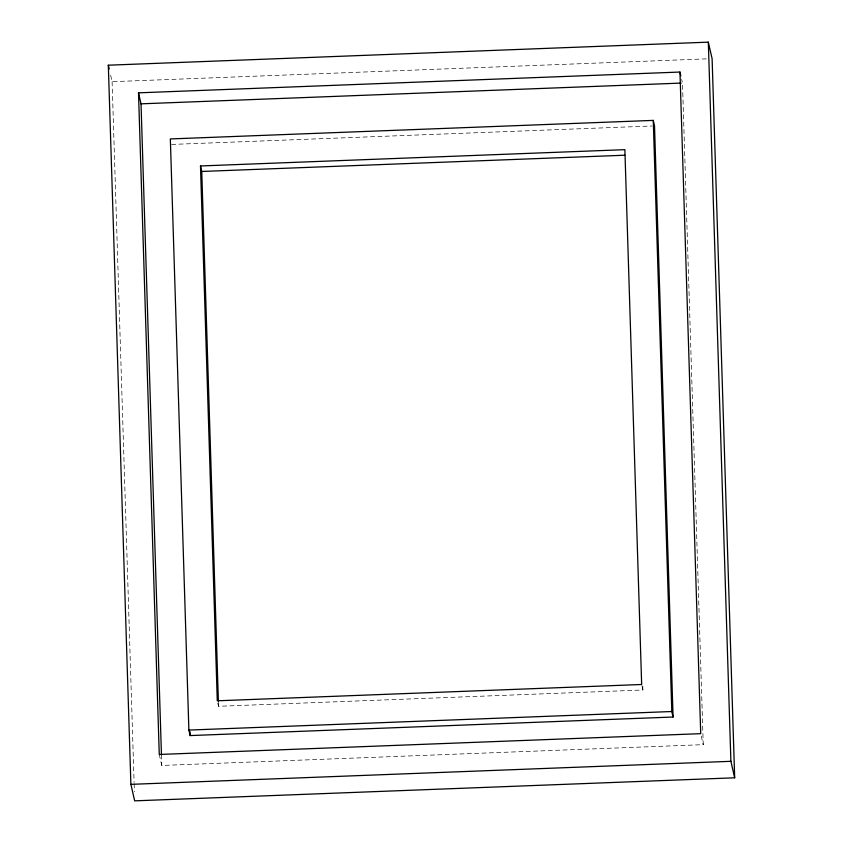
<?xml version="1.0" encoding="UTF-8"?>
<svg xmlns="http://www.w3.org/2000/svg" width="843" height="843" viewBox="0 0 843 843"><rect width="100%" height="100%" fill="white"/><g stroke="black" fill="none" stroke-linecap="round" stroke-linejoin="round"><path stroke-width="0.63" stroke-dasharray="4.21 3.16" d="M110.654 75.343L112.108 81.687L706.845 58.852M171.593 144.438L651.892 125.997M217.779 702.999L218.527 706.297L642.914 689.995L642.798 686.054M159.264 754.464L161.782 765.455L703.241 744.664L682.482 83.035L681.639 79.379M701.281 736.108L703.241 744.664M641.913 685.601L642.914 689.995M218.411 702.356L218.527 706.297M161.456 754.938L161.782 765.455M112.108 81.687L134.1 782.441M134.142 783.758L134.385 791.651"/><path stroke-width="1.26" d="M108.325 65.196L708.32 42.15L712.103 58.652L734.674 777.804L134.68 800.85L130.897 784.348L108.325 65.196L109.2 69M679.964 72.045L700.723 733.663L159.264 754.464L138.505 92.835L679.964 72.045L680.796 75.712M138.505 92.835L141.023 103.837L681.165 83.088M653.262 120.391L170.339 138.937L188.885 730.07L190.149 735.57L673.072 717.024L654.516 125.892L653.262 120.391L671.808 711.524L673.072 717.024M200.486 165.966L624.874 149.664L641.66 684.495L217.273 700.796L200.486 165.966L201.751 171.466L218.369 701.039M201.751 171.466L624.821 155.217M188.885 730.07L671.808 711.524M130.897 784.348L730.892 761.313L734.674 777.804M708.32 42.15L730.892 761.313M190.023 731.629L190.149 735.57M141.023 103.837L161.456 754.938"/></g></svg>
